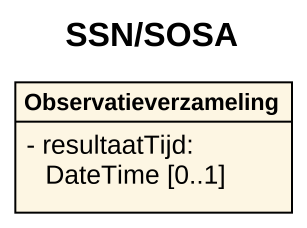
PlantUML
@startuml
title SSN/SOSA
hide circle
hide empty members
skinparam classAttributeIconSize 0
class Observatieverzameling {
  - resultaatTijd: DateTime [0..1]
}
@enduml
